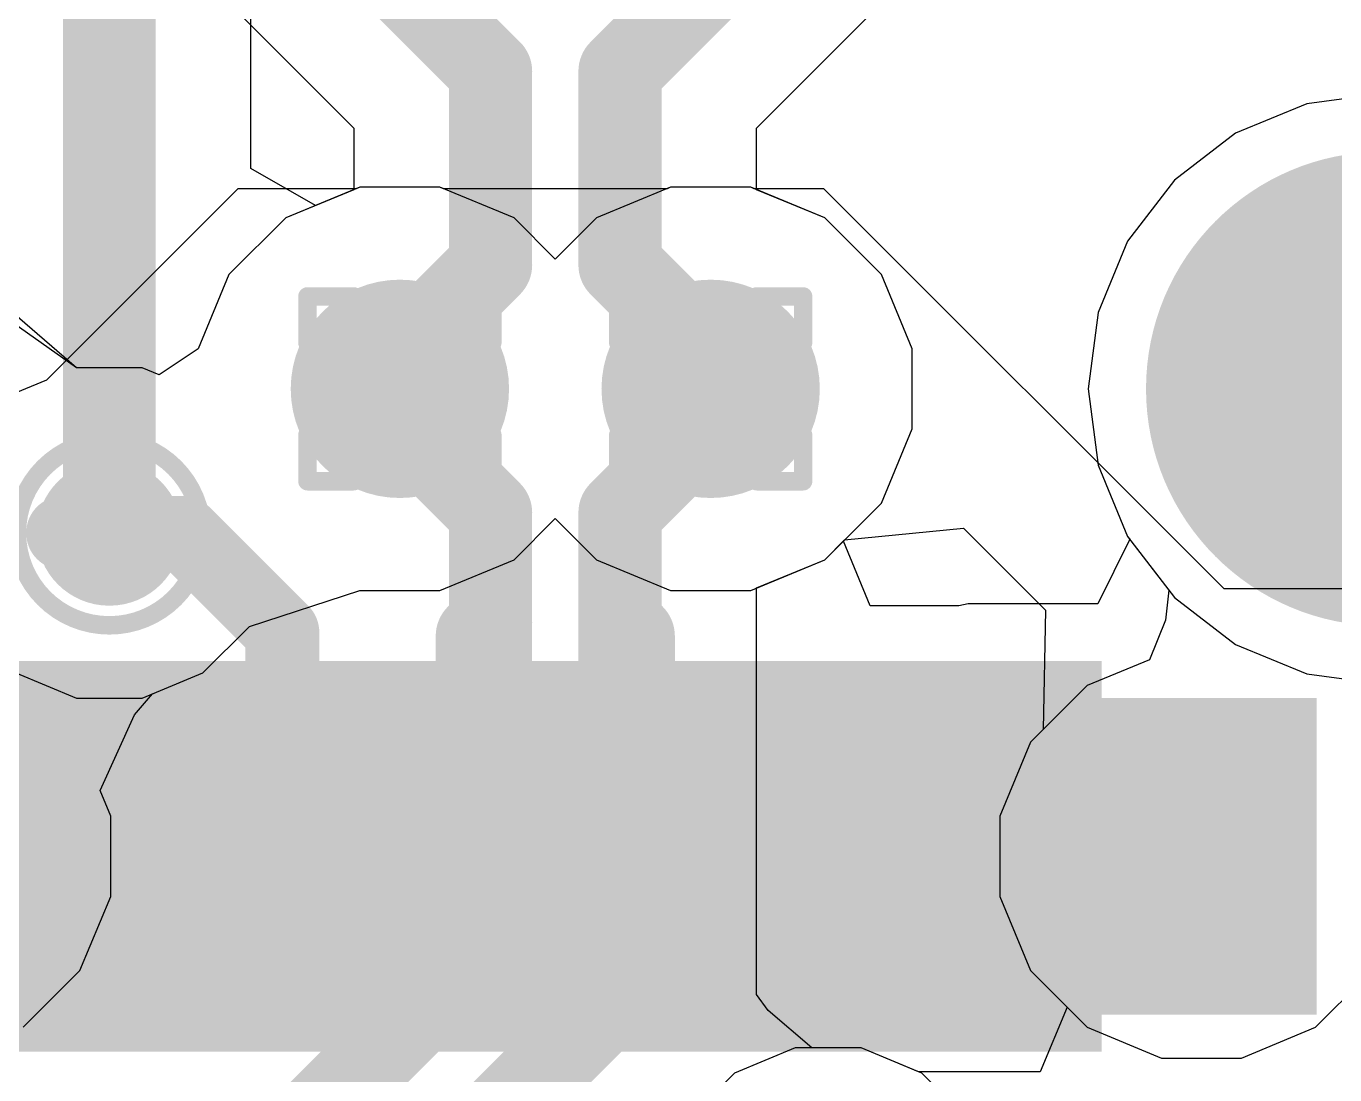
# Model space of a CAD drawing. Header units: inches. Extents: x -11 to 5379, y 0 to 5429.
# Drawn here: x 75.98 to 79.576, y 46.012 to 48.894 of the extents above; entities that cross this region are included whole.
import ezdxf

# ---------------------------------------------------------------- set-up
doc = ezdxf.new("R2010")
doc.units = ezdxf.units.IN
for name, color, linetype in [('Bottom Layer', 5, 'Continuous'), ('Bottom Solder', 6, 'Continuous'), ('Drill Drawing', 1, 'Continuous'), ('GND', 16, 'Continuous'), ('Multi-Layer', 9, 'Continuous'), ('Pad Holes', 156, 'Continuous'), ('PWR', 76, 'Continuous'), ('Top Layer', 1, 'Continuous'), ('Top Paste', 8, 'Continuous'), ('Top Solder', 216, 'Continuous'), ('Via Holes', 16, 'Continuous')]:
    doc.layers.add(name, color=color, linetype=linetype)

# ---------------------------------------------------------------- blocks, each defined once
blk = doc.blocks.new('U263_163N_4BQC65_517')
at = {"layer": 'Bottom Layer'}
h = blk.add_hatch(color=5, dxfattribs=at)
edge = h.paths.add_edge_path()
edge.add_arc((2.275, 2.15), 0.55, 90, 270)
edge.add_line((2.275, 1.6), (2.525, 1.6))
edge.add_arc((2.525, 2.15), 0.55, 270, 450)
edge.add_line((2.525, 2.7), (2.275, 2.7))
at = {"layer": 'Bottom Solder'}
h = blk.add_hatch(color=6, dxfattribs=at)
edge = h.paths.add_edge_path()
edge.add_arc((2.275, 2.15), 0.6516, 90, 270)
edge.add_line((2.275, 1.4984), (2.525, 1.4984))
edge.add_arc((2.525, 2.15), 0.6516, 270, 450)
edge.add_line((2.525, 2.8016), (2.275, 2.8016))
at = {"layer": 'GND'}
h = blk.add_hatch(color=16, dxfattribs=at)
edge = h.paths.add_edge_path()
edge.add_arc((2.275, 2.15), 0.55, 90, 270)
edge.add_line((2.275, 1.6), (2.525, 1.6))
edge.add_arc((2.525, 2.15), 0.55, 270, 450)
edge.add_line((2.525, 2.7), (2.275, 2.7))
at = {"layer": 'Multi-Layer'}
h = blk.add_hatch(color=9, dxfattribs=at)
edge = h.paths.add_edge_path()
edge.add_arc((2.275, 2.15), 0.55, 90, 270)
edge.add_line((2.275, 1.6), (2.525, 1.6))
edge.add_arc((2.525, 2.15), 0.55, 270, 450)
edge.add_line((2.525, 2.7), (2.275, 2.7))
at = {"layer": 'Pad Holes'}
h = blk.add_hatch(color=7, dxfattribs=at)
edge = h.paths.add_edge_path()
edge.add_arc((2.275, 2.15), 0.3, 90, 270)
edge.add_line((2.275, 1.85), (2.525, 1.85))
edge.add_arc((2.525, 2.15), 0.3, 270, 450)
edge.add_line((2.525, 2.45), (2.275, 2.45))
at = {"layer": 'PWR'}
h = blk.add_hatch(color=76, dxfattribs=at)
edge = h.paths.add_edge_path()
edge.add_arc((2.275, 2.15), 0.55, 90, 270)
edge.add_line((2.275, 1.6), (2.525, 1.6))
edge.add_arc((2.525, 2.15), 0.55, 270, 450)
edge.add_line((2.525, 2.7), (2.275, 2.7))
at = {"layer": 'Top Layer'}
h = blk.add_hatch(color=1, dxfattribs=at)
edge = h.paths.add_edge_path()
edge.add_arc((2.275, 2.15), 0.55, 90, 270)
edge.add_line((2.275, 1.6), (2.525, 1.6))
edge.add_arc((2.525, 2.15), 0.55, 270, 450)
edge.add_line((2.525, 2.7), (2.275, 2.7))
for points in [[(-1.4, 0.43), (-1.4, 1.3), (-1.1, 1.3), (-1.1, 0.43)], [(-0.9, 0.43), (-0.9, 1.3), (-0.6, 1.3), (-0.6, 0.43)], [(-0.4, 0.43), (-0.4, 1.3), (-0.1, 1.3), (-0.1, 0.43)], [(0.1, 0.43), (0.1, 1.3), (0.4, 1.3), (0.4, 0.43)], [(0.6, 0.43), (0.6, 1.3), (0.9, 1.3), (0.9, 0.43)], [(1.1, 0.43), (1.1, 1.3), (1.4, 1.3), (1.4, 0.43)]]:
    blk.add_hatch(color=1, dxfattribs=at).paths.add_polyline_path(points)
at = {"layer": 'Top Paste'}
for points in [[(-1.4, 0.43), (-1.4, 1.3), (-1.1, 1.3), (-1.1, 0.43)], [(-0.9, 0.43), (-0.9, 1.3), (-0.6, 1.3), (-0.6, 0.43)], [(-0.4, 0.43), (-0.4, 1.3), (-0.1, 1.3), (-0.1, 0.43)], [(0.1, 0.43), (0.1, 1.3), (0.4, 1.3), (0.4, 0.43)], [(0.6, 0.43), (0.6, 1.3), (0.9, 1.3), (0.9, 0.43)], [(1.1, 0.43), (1.1, 1.3), (1.4, 1.3), (1.4, 0.43)]]:
    blk.add_hatch(color=8, dxfattribs=at).paths.add_polyline_path(points)
at = {"layer": 'Top Solder'}
h = blk.add_hatch(color=216, dxfattribs=at)
edge = h.paths.add_edge_path()
edge.add_arc((2.275, 2.15), 0.6516, 90, 270)
edge.add_line((2.275, 1.4984), (2.525, 1.4984))
edge.add_arc((2.525, 2.15), 0.6516, 270, 450)
edge.add_line((2.525, 2.8016), (2.275, 2.8016))
for points in [[(-1.5016, 0.3284), (-1.5016, 1.4016), (-0.9984, 1.4016), (-0.9984, 0.3284)], [(-1.0016, 0.3284), (-1.0016, 1.4016), (-0.4984, 1.4016), (-0.4984, 0.3284)], [(-0.5016, 0.3284), (-0.5016, 1.4016), (0.0016, 1.4016), (0.0016, 0.3284)], [(-0.0016, 0.3284), (-0.0016, 1.4016), (0.5016, 1.4016), (0.5016, 0.3284)], [(0.4984, 0.3284), (0.4984, 1.4016), (1.0016, 1.4016), (1.0016, 0.3284)], [(0.9984, 0.3284), (0.9984, 1.4016), (1.5016, 1.4016), (1.5016, 0.3284)]]:
    blk.add_hatch(color=216, dxfattribs=at).paths.add_polyline_path(points)

msp = doc.modelspace()

# ---------------------------------------------------------------- hatches: boundary and pattern name
at = {"layer": 'Bottom Layer'}
h = msp.add_hatch(color=5, dxfattribs=at)
edge = h.paths.add_edge_path()
edge.add_arc((77.0066, 47.8972), 0.3, 0, 360)
h = msp.add_hatch(color=5, dxfattribs=at)
edge = h.paths.add_edge_path()
edge.add_arc((77.8606, 47.8972), 0.3, 0, 360)
h = msp.add_hatch(color=5, dxfattribs=at)
edge = h.paths.add_edge_path()
edge.add_arc((76.2082, 47.5012), 0.2, 0, 360)
h = msp.add_hatch(color=5, dxfattribs=at)
edge = h.paths.add_edge_path()
edge.add_arc((79.2094, 46.6122), 0.3, 0, 360)
at = {"layer": 'GND'}
h = msp.add_hatch(color=16, dxfattribs=at)
edge = h.paths.add_edge_path()
edge.add_arc((77.0066, 47.8972), 0.3, 0, 360)
h = msp.add_hatch(color=16, dxfattribs=at)
edge = h.paths.add_edge_path()
edge.add_arc((77.8606, 47.8972), 0.3, 0, 360)
h = msp.add_hatch(color=16, dxfattribs=at)
edge = h.paths.add_edge_path()
edge.add_arc((76.2082, 47.5012), 0.2, 0, 360)
h = msp.add_hatch(color=16, dxfattribs=at)
edge = h.paths.add_edge_path()
edge.add_arc((79.2094, 46.6122), 0.3, 0, 360)
at = {"layer": 'PWR'}
h = msp.add_hatch(color=76, dxfattribs=at)
edge = h.paths.add_edge_path()
edge.add_arc((77.0066, 47.8972), 0.3, 0, 360)
h = msp.add_hatch(color=76, dxfattribs=at)
edge = h.paths.add_edge_path()
edge.add_arc((77.8606, 47.8972), 0.3, 0, 360)
h = msp.add_hatch(color=76, dxfattribs=at)
edge = h.paths.add_edge_path()
edge.add_arc((76.2082, 47.5012), 0.2, 0, 360)
h = msp.add_hatch(color=76, dxfattribs=at)
edge = h.paths.add_edge_path()
edge.add_arc((79.2094, 46.6122), 0.3, 0, 360)
at = {"layer": 'Top Layer'}
h = msp.add_hatch(color=1, dxfattribs=at)
edge = h.paths.add_edge_path()
edge.add_arc((77.0066, 47.8972), 0.3, 0, 360)
h = msp.add_hatch(color=1, dxfattribs=at)
edge = h.paths.add_edge_path()
edge.add_arc((77.8606, 47.8972), 0.3, 0, 360)
h = msp.add_hatch(color=1, dxfattribs=at)
edge = h.paths.add_edge_path()
edge.add_arc((76.2082, 47.5012), 0.2, 0, 360)
for points in [[(75.3409, 46.1772), (76.2993, 46.1772), (76.2993, 47.0472), (75.3409, 47.0472)], [(79.5263, 47.0472), (78.5679, 47.0472), (78.5679, 46.1772), (79.5263, 46.1772)]]:
    msp.add_hatch(color=1, dxfattribs=at).paths.add_polyline_path(points)
h = msp.add_hatch(color=1, dxfattribs=at)
edge = h.paths.add_edge_path()
edge.add_arc((79.2094, 46.6122), 0.3, 0, 360)
at = {"layer": 'Via Holes'}
h = msp.add_hatch(color=7, dxfattribs=at)
edge = h.paths.add_edge_path()
edge.add_arc((77.0066, 47.8972), 0.15, 0, 360)
h = msp.add_hatch(color=7, dxfattribs=at)
edge = h.paths.add_edge_path()
edge.add_arc((77.8606, 47.8972), 0.15, 0, 360)
h = msp.add_hatch(color=7, dxfattribs=at)
edge = h.paths.add_edge_path()
edge.add_arc((76.2082, 47.5012), 0.1, 0, 360)
h = msp.add_hatch(color=7, dxfattribs=at)
edge = h.paths.add_edge_path()
edge.add_arc((79.2094, 46.6122), 0.15, 0, 360)

# ---------------------------------------------------------------- linework, layer by layer
at = {"layer": 'Bottom Layer'}
for p, q in [((76.5967, 48.5031), (76.5967, 49.0651)), ((79.7086, 48.7081), (79.4987, 48.6805)), ((79.4987, 48.6805), (79.3031, 48.5995)), ((79.3031, 48.5995), (79.1352, 48.4706)), ((76.7745, 48.4007), (76.5967, 48.5031)), ((76.8964, 48.4512), (76.7745, 48.4007)), ((77.1168, 48.4512), (76.8964, 48.4512)), ((77.3204, 48.3669), (77.1168, 48.4512)), ((77.7504, 48.4512), (77.5468, 48.3669)), ((77.9708, 48.4512), (77.7504, 48.4512)), ((78.1744, 48.3669), (77.9708, 48.4512)), ((79.1352, 48.4706), (79.0063, 48.3027)), ((77.4336, 48.2537), (77.3204, 48.3669)), ((77.5468, 48.3669), (77.4336, 48.2537)), ((78.3303, 48.211), (78.1744, 48.3669)), ((79.0063, 48.3027), (78.9253, 48.1071)), ((78.4146, 48.0074), (78.3303, 48.211)), ((78.9253, 48.1071), (78.8977, 47.8972)), ((78.4146, 47.787), (78.4146, 48.0074)), ((78.8977, 47.8972), (78.9253, 47.6873)), ((78.3303, 47.5834), (78.4146, 47.787)), ((78.9253, 47.6873), (79.0063, 47.4917)), ((78.1744, 47.4275), (78.3303, 47.5834)), ((79.0063, 47.4917), (79.1197, 47.344)), ((77.9869, 47.3499), (78.1744, 47.4275)), ((77.9869, 46.2327), (77.9869, 47.3499)), ((79.1197, 47.344), (79.1102, 47.2617)), ((79.1102, 47.2617), (79.0663, 47.1526)), ((79.0663, 47.1526), (78.8956, 47.0819)), ((78.8956, 47.0819), (78.7397, 46.926)), ((78.7397, 46.926), (78.6554, 46.7224)), ((78.6554, 46.7224), (78.6554, 46.502)), ((78.6554, 46.502), (78.7397, 46.2984)), ((78.7397, 46.2984), (78.8401, 46.198)), ((78.0189, 46.1885), (77.9869, 46.2327)), ((78.139, 46.0858), (78.0189, 46.1885)), ((78.8401, 46.198), (78.7664, 46.0202)), ((78.2739, 46.0858), (78.139, 46.0858)), ((78.4321, 46.0202), (78.2739, 46.0858)), ((78.7664, 46.0202), (78.4321, 46.0202))]:
    msp.add_line(p, q, dxfattribs=at)
for points in [[(76.2082, 47.5012, 0.254, 0.254, 0), (76.2082, 49.0651, 0.254, 0.254, 0)], [(77.0066, 47.8061, 0.2286, 0.2286, 0), (77.0066, 47.8972, 0.2286, 0.2286, 0)], [(77.8606, 47.8061, 0.2286, 0.2286, 0), (77.8606, 47.8972, 0.2286, 0.2286, 0)], [(77.0066, 47.8061, 0.2286, 0.2286, 0), (77.2558, 47.5569, 0.2286, 0.2286, 0)], [(77.6114, 47.5569, 0.2286, 0.2286, 0), (77.8606, 47.8061, 0.2286, 0.2286, 0)], [(77.2558, 46.38, 0.2286, 0.2286, 0), (77.2558, 47.5569, 0.2286, 0.2286, 0)], [(77.6114, 46.2327, 0.2286, 0.2286, 0), (77.6114, 47.5569, 0.2286, 0.2286, 0)], [(76.7518, 45.876, 0.2286, 0.2286, 0), (77.2558, 46.38, 0.2286, 0.2286, 0)], [(76.8991, 45.5204, 0.2286, 0.2286, 0), (77.6114, 46.2327, 0.2286, 0.2286, 0)]]:
    msp.add_lwpolyline(points, format="xyseb", dxfattribs=at)
for points in [[(76.9495, 47.8972, 0.1143, 0.1143, 1), (77.0638, 47.8972, 0.1143, 0.1143, 1)], [(77.8035, 47.8972, 0.1143, 0.1143, 1), (77.9178, 47.8972, 0.1143, 0.1143, 1)], [(76.9495, 47.8061, 0.1143, 0.1143, 1), (77.0638, 47.8061, 0.1143, 0.1143, 1)], [(76.9495, 47.8061, 0.1143, 0.1143, 1), (77.0638, 47.8061, 0.1143, 0.1143, 1)], [(77.8035, 47.8061, 0.1143, 0.1143, 1), (77.9178, 47.8061, 0.1143, 0.1143, 1)], [(77.8035, 47.8061, 0.1143, 0.1143, 1), (77.9178, 47.8061, 0.1143, 0.1143, 1)], [(77.1987, 47.5569, 0.1143, 0.1143, 1), (77.313, 47.5569, 0.1143, 0.1143, 1)], [(77.1987, 47.5569, 0.1143, 0.1143, 1), (77.313, 47.5569, 0.1143, 0.1143, 1)], [(77.5543, 47.5569, 0.1143, 0.1143, 1), (77.6686, 47.5569, 0.1143, 0.1143, 1)], [(77.5543, 47.5569, 0.1143, 0.1143, 1), (77.6686, 47.5569, 0.1143, 0.1143, 1)], [(76.1447, 47.5012, 0.127, 0.127, 1), (76.2717, 47.5012, 0.127, 0.127, 1)], [(77.1987, 46.38, 0.1143, 0.1143, 1), (77.313, 46.38, 0.1143, 0.1143, 1)], [(77.1987, 46.38, 0.1143, 0.1143, 1), (77.313, 46.38, 0.1143, 0.1143, 1)], [(77.5543, 46.2327, 0.1143, 0.1143, 1), (77.6686, 46.2327, 0.1143, 0.1143, 1)], [(77.5543, 46.2327, 0.1143, 0.1143, 1), (77.6686, 46.2327, 0.1143, 0.1143, 1)]]:
    msp.add_lwpolyline(points, format="xyseb", close=True, dxfattribs=at)
at = {"layer": 'Drill Drawing'}
for points in [[(76.7526, 48.0242, 0.0508, 0.0508, 0), (76.7526, 48.1512, 0.0508, 0.0508, 0)], [(76.7526, 48.1512, 0.0508, 0.0508, 0), (76.8796, 48.1512, 0.0508, 0.0508, 0)], [(76.8796, 48.1512, 0.0508, 0.0508, 0), (77.0066, 48.0242, 0.0508, 0.0508, 0)], [(77.0066, 48.0242, 0.0508, 0.0508, 0), (77.1336, 48.1512, 0.0508, 0.0508, 0)], [(77.1336, 48.1512, 0.0508, 0.0508, 0), (77.2606, 48.1512, 0.0508, 0.0508, 0)], [(77.2606, 48.0242, 0.0508, 0.0508, 0), (77.2606, 48.1512, 0.0508, 0.0508, 0)], [(77.6066, 48.0242, 0.0508, 0.0508, 0), (77.6066, 48.1512, 0.0508, 0.0508, 0)], [(77.6066, 48.1512, 0.0508, 0.0508, 0), (77.7336, 48.1512, 0.0508, 0.0508, 0)], [(77.7336, 48.1512, 0.0508, 0.0508, 0), (77.8606, 48.0242, 0.0508, 0.0508, 0)], [(77.8606, 48.0242, 0.0508, 0.0508, 0), (77.9876, 48.1512, 0.0508, 0.0508, 0)], [(77.9876, 48.1512, 0.0508, 0.0508, 0), (78.1146, 48.1512, 0.0508, 0.0508, 0)], [(78.1146, 48.0242, 0.0508, 0.0508, 0), (78.1146, 48.1512, 0.0508, 0.0508, 0)], [(76.7526, 48.0242, 0.0508, 0.0508, 0), (76.8796, 47.8972, 0.0508, 0.0508, 0)], [(77.1336, 47.8972, 0.0508, 0.0508, 0), (77.2606, 48.0242, 0.0508, 0.0508, 0)], [(77.6066, 48.0242, 0.0508, 0.0508, 0), (77.7336, 47.8972, 0.0508, 0.0508, 0)], [(77.9876, 47.8972, 0.0508, 0.0508, 0), (78.1146, 48.0242, 0.0508, 0.0508, 0)], [(76.7526, 47.7702, 0.0508, 0.0508, 0), (76.8796, 47.8972, 0.0508, 0.0508, 0)], [(77.1336, 47.8972, 0.0508, 0.0508, 0), (77.2606, 47.7702, 0.0508, 0.0508, 0)], [(77.6066, 47.7702, 0.0508, 0.0508, 0), (77.7336, 47.8972, 0.0508, 0.0508, 0)], [(77.9876, 47.8972, 0.0508, 0.0508, 0), (78.1146, 47.7702, 0.0508, 0.0508, 0)], [(76.7526, 47.6432, 0.0508, 0.0508, 0), (76.7526, 47.7702, 0.0508, 0.0508, 0)], [(76.8796, 47.6432, 0.0508, 0.0508, 0), (77.0066, 47.7702, 0.0508, 0.0508, 0)], [(77.0066, 47.7702, 0.0508, 0.0508, 0), (77.1336, 47.6432, 0.0508, 0.0508, 0)], [(77.2606, 47.6432, 0.0508, 0.0508, 0), (77.2606, 47.7702, 0.0508, 0.0508, 0)], [(77.6066, 47.6432, 0.0508, 0.0508, 0), (77.6066, 47.7702, 0.0508, 0.0508, 0)], [(77.7336, 47.6432, 0.0508, 0.0508, 0), (77.8606, 47.7702, 0.0508, 0.0508, 0)], [(77.8606, 47.7702, 0.0508, 0.0508, 0), (77.9876, 47.6432, 0.0508, 0.0508, 0)], [(78.1146, 47.6432, 0.0508, 0.0508, 0), (78.1146, 47.7702, 0.0508, 0.0508, 0)], [(76.7526, 47.6432, 0.0508, 0.0508, 0), (76.8796, 47.6432, 0.0508, 0.0508, 0)], [(77.1336, 47.6432, 0.0508, 0.0508, 0), (77.2606, 47.6432, 0.0508, 0.0508, 0)], [(77.6066, 47.6432, 0.0508, 0.0508, 0), (77.7336, 47.6432, 0.0508, 0.0508, 0)], [(77.9876, 47.6432, 0.0508, 0.0508, 0), (78.1146, 47.6432, 0.0508, 0.0508, 0)], [(78.9554, 46.7392, 0.0508, 0.0508, 0), (78.9554, 46.8662, 0.0508, 0.0508, 0)], [(78.9554, 46.8662, 0.0508, 0.0508, 0), (79.0824, 46.8662, 0.0508, 0.0508, 0)], [(79.0824, 46.8662, 0.0508, 0.0508, 0), (79.2094, 46.7392, 0.0508, 0.0508, 0)], [(79.2094, 46.7392, 0.0508, 0.0508, 0), (79.3364, 46.8662, 0.0508, 0.0508, 0)], [(79.3364, 46.8662, 0.0508, 0.0508, 0), (79.4634, 46.8662, 0.0508, 0.0508, 0)], [(79.4634, 46.7392, 0.0508, 0.0508, 0), (79.4634, 46.8662, 0.0508, 0.0508, 0)], [(78.9554, 46.7392, 0.0508, 0.0508, 0), (79.0824, 46.6122, 0.0508, 0.0508, 0)], [(79.3364, 46.6122, 0.0508, 0.0508, 0), (79.4634, 46.7392, 0.0508, 0.0508, 0)], [(78.9554, 46.4852, 0.0508, 0.0508, 0), (79.0824, 46.6122, 0.0508, 0.0508, 0)], [(79.3364, 46.6122, 0.0508, 0.0508, 0), (79.4634, 46.4852, 0.0508, 0.0508, 0)], [(78.9554, 46.3582, 0.0508, 0.0508, 0), (78.9554, 46.4852, 0.0508, 0.0508, 0)], [(79.0824, 46.3582, 0.0508, 0.0508, 0), (79.2094, 46.4852, 0.0508, 0.0508, 0)], [(79.2094, 46.4852, 0.0508, 0.0508, 0), (79.3364, 46.3582, 0.0508, 0.0508, 0)], [(79.4634, 46.3582, 0.0508, 0.0508, 0), (79.4634, 46.4852, 0.0508, 0.0508, 0)], [(78.9554, 46.3582, 0.0508, 0.0508, 0), (79.0824, 46.3582, 0.0508, 0.0508, 0)], [(79.3364, 46.3582, 0.0508, 0.0508, 0), (79.4634, 46.3582, 0.0508, 0.0508, 0)]]:
    msp.add_lwpolyline(points, format="xyseb", dxfattribs=at)
for points in [[(76.7399, 48.1512, 0.0254, 0.0254, 1), (76.7653, 48.1512, 0.0254, 0.0254, 1)], [(76.7399, 48.1512, 0.0254, 0.0254, 1), (76.7653, 48.1512, 0.0254, 0.0254, 1)], [(76.8669, 48.1512, 0.0254, 0.0254, 1), (76.8923, 48.1512, 0.0254, 0.0254, 1)], [(76.8669, 48.1512, 0.0254, 0.0254, 1), (76.8923, 48.1512, 0.0254, 0.0254, 1)], [(77.1209, 48.1512, 0.0254, 0.0254, 1), (77.1463, 48.1512, 0.0254, 0.0254, 1)], [(77.1209, 48.1512, 0.0254, 0.0254, 1), (77.1463, 48.1512, 0.0254, 0.0254, 1)], [(77.2479, 48.1512, 0.0254, 0.0254, 1), (77.2733, 48.1512, 0.0254, 0.0254, 1)], [(77.2479, 48.1512, 0.0254, 0.0254, 1), (77.2733, 48.1512, 0.0254, 0.0254, 1)], [(77.5939, 48.1512, 0.0254, 0.0254, 1), (77.6193, 48.1512, 0.0254, 0.0254, 1)], [(77.5939, 48.1512, 0.0254, 0.0254, 1), (77.6193, 48.1512, 0.0254, 0.0254, 1)], [(77.7209, 48.1512, 0.0254, 0.0254, 1), (77.7463, 48.1512, 0.0254, 0.0254, 1)], [(77.7209, 48.1512, 0.0254, 0.0254, 1), (77.7463, 48.1512, 0.0254, 0.0254, 1)], [(77.9749, 48.1512, 0.0254, 0.0254, 1), (78.0003, 48.1512, 0.0254, 0.0254, 1)], [(77.9749, 48.1512, 0.0254, 0.0254, 1), (78.0003, 48.1512, 0.0254, 0.0254, 1)], [(78.1019, 48.1512, 0.0254, 0.0254, 1), (78.1273, 48.1512, 0.0254, 0.0254, 1)], [(78.1019, 48.1512, 0.0254, 0.0254, 1), (78.1273, 48.1512, 0.0254, 0.0254, 1)], [(76.7399, 48.0242, 0.0254, 0.0254, 1), (76.7653, 48.0242, 0.0254, 0.0254, 1)], [(76.7399, 48.0242, 0.0254, 0.0254, 1), (76.7653, 48.0242, 0.0254, 0.0254, 1)], [(76.9939, 48.0242, 0.0254, 0.0254, 1), (77.0193, 48.0242, 0.0254, 0.0254, 1)], [(76.9939, 48.0242, 0.0254, 0.0254, 1), (77.0193, 48.0242, 0.0254, 0.0254, 1)], [(77.2479, 48.0242, 0.0254, 0.0254, 1), (77.2733, 48.0242, 0.0254, 0.0254, 1)], [(77.2479, 48.0242, 0.0254, 0.0254, 1), (77.2733, 48.0242, 0.0254, 0.0254, 1)], [(77.5939, 48.0242, 0.0254, 0.0254, 1), (77.6193, 48.0242, 0.0254, 0.0254, 1)], [(77.5939, 48.0242, 0.0254, 0.0254, 1), (77.6193, 48.0242, 0.0254, 0.0254, 1)], [(77.8479, 48.0242, 0.0254, 0.0254, 1), (77.8733, 48.0242, 0.0254, 0.0254, 1)], [(77.8479, 48.0242, 0.0254, 0.0254, 1), (77.8733, 48.0242, 0.0254, 0.0254, 1)], [(78.1019, 48.0242, 0.0254, 0.0254, 1), (78.1273, 48.0242, 0.0254, 0.0254, 1)], [(78.1019, 48.0242, 0.0254, 0.0254, 1), (78.1273, 48.0242, 0.0254, 0.0254, 1)], [(76.8669, 47.8972, 0.0254, 0.0254, 1), (76.8923, 47.8972, 0.0254, 0.0254, 1)], [(76.8669, 47.8972, 0.0254, 0.0254, 1), (76.8923, 47.8972, 0.0254, 0.0254, 1)], [(77.1209, 47.8972, 0.0254, 0.0254, 1), (77.1463, 47.8972, 0.0254, 0.0254, 1)], [(77.1209, 47.8972, 0.0254, 0.0254, 1), (77.1463, 47.8972, 0.0254, 0.0254, 1)], [(77.7209, 47.8972, 0.0254, 0.0254, 1), (77.7463, 47.8972, 0.0254, 0.0254, 1)], [(77.7209, 47.8972, 0.0254, 0.0254, 1), (77.7463, 47.8972, 0.0254, 0.0254, 1)], [(77.9749, 47.8972, 0.0254, 0.0254, 1), (78.0003, 47.8972, 0.0254, 0.0254, 1)], [(77.9749, 47.8972, 0.0254, 0.0254, 1), (78.0003, 47.8972, 0.0254, 0.0254, 1)], [(76.7399, 47.7702, 0.0254, 0.0254, 1), (76.7653, 47.7702, 0.0254, 0.0254, 1)], [(76.7399, 47.7702, 0.0254, 0.0254, 1), (76.7653, 47.7702, 0.0254, 0.0254, 1)], [(76.9939, 47.7702, 0.0254, 0.0254, 1), (77.0193, 47.7702, 0.0254, 0.0254, 1)], [(76.9939, 47.7702, 0.0254, 0.0254, 1), (77.0193, 47.7702, 0.0254, 0.0254, 1)], [(77.2479, 47.7702, 0.0254, 0.0254, 1), (77.2733, 47.7702, 0.0254, 0.0254, 1)], [(77.2479, 47.7702, 0.0254, 0.0254, 1), (77.2733, 47.7702, 0.0254, 0.0254, 1)], [(77.5939, 47.7702, 0.0254, 0.0254, 1), (77.6193, 47.7702, 0.0254, 0.0254, 1)], [(77.5939, 47.7702, 0.0254, 0.0254, 1), (77.6193, 47.7702, 0.0254, 0.0254, 1)], [(77.8479, 47.7702, 0.0254, 0.0254, 1), (77.8733, 47.7702, 0.0254, 0.0254, 1)], [(77.8479, 47.7702, 0.0254, 0.0254, 1), (77.8733, 47.7702, 0.0254, 0.0254, 1)], [(78.1019, 47.7702, 0.0254, 0.0254, 1), (78.1273, 47.7702, 0.0254, 0.0254, 1)], [(78.1019, 47.7702, 0.0254, 0.0254, 1), (78.1273, 47.7702, 0.0254, 0.0254, 1)], [(76.4622, 47.5012, 0.0508, 0.0508, 1), (75.9542, 47.5012, 0.0508, 0.0508, 1)], [(76.7399, 47.6432, 0.0254, 0.0254, 1), (76.7653, 47.6432, 0.0254, 0.0254, 1)], [(76.7399, 47.6432, 0.0254, 0.0254, 1), (76.7653, 47.6432, 0.0254, 0.0254, 1)], [(76.8669, 47.6432, 0.0254, 0.0254, 1), (76.8923, 47.6432, 0.0254, 0.0254, 1)], [(76.8669, 47.6432, 0.0254, 0.0254, 1), (76.8923, 47.6432, 0.0254, 0.0254, 1)], [(77.1209, 47.6432, 0.0254, 0.0254, 1), (77.1463, 47.6432, 0.0254, 0.0254, 1)], [(77.1209, 47.6432, 0.0254, 0.0254, 1), (77.1463, 47.6432, 0.0254, 0.0254, 1)], [(77.2479, 47.6432, 0.0254, 0.0254, 1), (77.2733, 47.6432, 0.0254, 0.0254, 1)], [(77.2479, 47.6432, 0.0254, 0.0254, 1), (77.2733, 47.6432, 0.0254, 0.0254, 1)], [(77.5939, 47.6432, 0.0254, 0.0254, 1), (77.6193, 47.6432, 0.0254, 0.0254, 1)], [(77.5939, 47.6432, 0.0254, 0.0254, 1), (77.6193, 47.6432, 0.0254, 0.0254, 1)], [(77.7209, 47.6432, 0.0254, 0.0254, 1), (77.7463, 47.6432, 0.0254, 0.0254, 1)], [(77.7209, 47.6432, 0.0254, 0.0254, 1), (77.7463, 47.6432, 0.0254, 0.0254, 1)], [(77.9749, 47.6432, 0.0254, 0.0254, 1), (78.0003, 47.6432, 0.0254, 0.0254, 1)], [(77.9749, 47.6432, 0.0254, 0.0254, 1), (78.0003, 47.6432, 0.0254, 0.0254, 1)], [(78.1019, 47.6432, 0.0254, 0.0254, 1), (78.1273, 47.6432, 0.0254, 0.0254, 1)], [(78.1019, 47.6432, 0.0254, 0.0254, 1), (78.1273, 47.6432, 0.0254, 0.0254, 1)], [(76.4495, 47.5012, 0.0254, 0.0254, 1), (76.4749, 47.5012, 0.0254, 0.0254, 1)], [(78.9427, 46.8662, 0.0254, 0.0254, 1), (78.9681, 46.8662, 0.0254, 0.0254, 1)], [(78.9427, 46.8662, 0.0254, 0.0254, 1), (78.9681, 46.8662, 0.0254, 0.0254, 1)], [(79.0697, 46.8662, 0.0254, 0.0254, 1), (79.0951, 46.8662, 0.0254, 0.0254, 1)], [(79.0697, 46.8662, 0.0254, 0.0254, 1), (79.0951, 46.8662, 0.0254, 0.0254, 1)], [(79.3237, 46.8662, 0.0254, 0.0254, 1), (79.3491, 46.8662, 0.0254, 0.0254, 1)], [(79.3237, 46.8662, 0.0254, 0.0254, 1), (79.3491, 46.8662, 0.0254, 0.0254, 1)], [(79.4507, 46.8662, 0.0254, 0.0254, 1), (79.4761, 46.8662, 0.0254, 0.0254, 1)], [(79.4507, 46.8662, 0.0254, 0.0254, 1), (79.4761, 46.8662, 0.0254, 0.0254, 1)], [(78.9427, 46.7392, 0.0254, 0.0254, 1), (78.9681, 46.7392, 0.0254, 0.0254, 1)], [(78.9427, 46.7392, 0.0254, 0.0254, 1), (78.9681, 46.7392, 0.0254, 0.0254, 1)], [(79.1967, 46.7392, 0.0254, 0.0254, 1), (79.2221, 46.7392, 0.0254, 0.0254, 1)], [(79.1967, 46.7392, 0.0254, 0.0254, 1), (79.2221, 46.7392, 0.0254, 0.0254, 1)], [(79.4507, 46.7392, 0.0254, 0.0254, 1), (79.4761, 46.7392, 0.0254, 0.0254, 1)], [(79.4507, 46.7392, 0.0254, 0.0254, 1), (79.4761, 46.7392, 0.0254, 0.0254, 1)], [(79.0697, 46.6122, 0.0254, 0.0254, 1), (79.0951, 46.6122, 0.0254, 0.0254, 1)], [(79.0697, 46.6122, 0.0254, 0.0254, 1), (79.0951, 46.6122, 0.0254, 0.0254, 1)], [(79.3237, 46.6122, 0.0254, 0.0254, 1), (79.3491, 46.6122, 0.0254, 0.0254, 1)], [(79.3237, 46.6122, 0.0254, 0.0254, 1), (79.3491, 46.6122, 0.0254, 0.0254, 1)], [(78.9427, 46.4852, 0.0254, 0.0254, 1), (78.9681, 46.4852, 0.0254, 0.0254, 1)], [(78.9427, 46.4852, 0.0254, 0.0254, 1), (78.9681, 46.4852, 0.0254, 0.0254, 1)], [(79.1967, 46.4852, 0.0254, 0.0254, 1), (79.2221, 46.4852, 0.0254, 0.0254, 1)], [(79.1967, 46.4852, 0.0254, 0.0254, 1), (79.2221, 46.4852, 0.0254, 0.0254, 1)], [(79.4507, 46.4852, 0.0254, 0.0254, 1), (79.4761, 46.4852, 0.0254, 0.0254, 1)], [(79.4507, 46.4852, 0.0254, 0.0254, 1), (79.4761, 46.4852, 0.0254, 0.0254, 1)], [(78.9427, 46.3582, 0.0254, 0.0254, 1), (78.9681, 46.3582, 0.0254, 0.0254, 1)], [(78.9427, 46.3582, 0.0254, 0.0254, 1), (78.9681, 46.3582, 0.0254, 0.0254, 1)], [(79.0697, 46.3582, 0.0254, 0.0254, 1), (79.0951, 46.3582, 0.0254, 0.0254, 1)], [(79.0697, 46.3582, 0.0254, 0.0254, 1), (79.0951, 46.3582, 0.0254, 0.0254, 1)], [(79.3237, 46.3582, 0.0254, 0.0254, 1), (79.3491, 46.3582, 0.0254, 0.0254, 1)], [(79.3237, 46.3582, 0.0254, 0.0254, 1), (79.3491, 46.3582, 0.0254, 0.0254, 1)], [(79.4507, 46.3582, 0.0254, 0.0254, 1), (79.4761, 46.3582, 0.0254, 0.0254, 1)], [(79.4507, 46.3582, 0.0254, 0.0254, 1), (79.4761, 46.3582, 0.0254, 0.0254, 1)]]:
    msp.add_lwpolyline(points, format="xyseb", close=True, dxfattribs=at)
at = {"layer": 'GND'}
for p, q in [((76.5617, 48.4472), (76.0356, 47.9211)), ((76.8867, 48.4472), (76.5617, 48.4472)), ((76.8964, 48.4512), (76.8867, 48.4472)), ((77.1168, 48.4512), (76.8964, 48.4512)), ((77.1265, 48.4472), (77.1168, 48.4512)), ((77.7407, 48.4472), (77.1265, 48.4472)), ((77.7504, 48.4512), (77.7407, 48.4472)), ((77.9708, 48.4512), (77.7504, 48.4512)), ((77.9805, 48.4472), (77.9708, 48.4512)), ((78.1718, 48.4472), (77.9805, 48.4472)), ((79.2718, 47.3472), (78.1718, 48.4472)), ((76.0356, 47.9211), (75.951, 47.8861)), ((77.3204, 47.4275), (77.4336, 47.5407)), ((77.4336, 47.5407), (77.5468, 47.4275)), ((78.2286, 47.4818), (78.5556, 47.5141)), ((78.5556, 47.5141), (78.7812, 47.2885)), ((78.1744, 47.4275), (78.2286, 47.4818)), ((77.1168, 47.3432), (77.3204, 47.4275)), ((77.5468, 47.4275), (77.7504, 47.3432)), ((77.9708, 47.3432), (78.1744, 47.4275)), ((76.5931, 47.244), (76.8964, 47.3432)), ((76.8964, 47.3432), (77.1168, 47.3432)), ((77.7504, 47.3432), (77.9708, 47.3432)), ((84.6582, 47.3472), (79.2718, 47.3472)), ((78.7812, 47.2885), (78.7748, 46.9611)), ((76.4654, 47.1163), (76.5931, 47.244)), ((76.3265, 47.0588), (76.4654, 47.1163)), ((76.2776, 47.0015), (76.3265, 47.0588)), ((76.1825, 46.7932), (76.2776, 47.0015)), ((78.7748, 46.9611), (78.7397, 46.926)), ((78.7397, 46.926), (78.6554, 46.7224)), ((76.2118, 46.7224), (76.1825, 46.7932)), ((76.2118, 46.502), (76.2118, 46.7224)), ((78.6554, 46.7224), (78.6554, 46.502)), ((76.1275, 46.2984), (76.2118, 46.502)), ((78.6554, 46.502), (78.7397, 46.2984)), ((75.9716, 46.1425), (76.1275, 46.2984)), ((78.7397, 46.2984), (78.8956, 46.1425)), ((79.5232, 46.1425), (79.6791, 46.2984)), ((78.8956, 46.1425), (79.0992, 46.0582)), ((79.3196, 46.0582), (79.5232, 46.1425)), ((78.0933, 46.0858), (77.9264, 46.0166)), ((78.2739, 46.0858), (78.0933, 46.0858)), ((78.4408, 46.0166), (78.2739, 46.0858)), ((79.0992, 46.0582), (79.3196, 46.0582)), ((77.9264, 46.0166), (77.7987, 45.8889)), ((78.5685, 45.8889), (78.4408, 46.0166))]:
    msp.add_line(p, q, dxfattribs=at)
at = {"layer": 'PWR'}
for p, q in [((79.7086, 48.7081), (79.4987, 48.6805)), ((79.4987, 48.6805), (79.3031, 48.5995)), ((79.3031, 48.5995), (79.1352, 48.4706)), ((76.8964, 48.4512), (76.6928, 48.3669)), ((77.1168, 48.4512), (76.8964, 48.4512)), ((77.3204, 48.3669), (77.1168, 48.4512)), ((77.7504, 48.4512), (77.5468, 48.3669)), ((77.9708, 48.4512), (77.7504, 48.4512)), ((78.1744, 48.3669), (77.9708, 48.4512)), ((79.1352, 48.4706), (79.0063, 48.3027)), ((76.6928, 48.3669), (76.5369, 48.211)), ((77.4336, 48.2537), (77.3204, 48.3669)), ((77.5468, 48.3669), (77.4336, 48.2537)), ((78.3303, 48.211), (78.1744, 48.3669)), ((79.0063, 48.3027), (78.9253, 48.1071)), ((76.5369, 48.211), (76.4526, 48.0074)), ((78.4146, 48.0074), (78.3303, 48.211)), ((76.1179, 47.9552), (75.9419, 48.1071)), ((78.9253, 48.1071), (78.8977, 47.8972)), ((76.4526, 48.0074), (76.3454, 47.9358)), ((78.4146, 47.787), (78.4146, 48.0074)), ((76.2985, 47.9552), (76.1179, 47.9552)), ((76.3454, 47.9358), (76.2985, 47.9552)), ((78.8977, 47.8972), (78.9253, 47.6873)), ((78.3303, 47.5834), (78.4146, 47.787)), ((78.9253, 47.6873), (79.0063, 47.4917)), ((78.1744, 47.4275), (78.3303, 47.5834)), ((77.3204, 47.4275), (77.4336, 47.5407)), ((77.4336, 47.5407), (77.5468, 47.4275)), ((79.0063, 47.4917), (79.1352, 47.3238)), ((77.1168, 47.3432), (77.3204, 47.4275)), ((77.5468, 47.4275), (77.7504, 47.3432)), ((77.9708, 47.3432), (78.1744, 47.4275)), ((76.5931, 47.244), (76.8964, 47.3432)), ((76.8964, 47.3432), (77.1168, 47.3432)), ((77.7504, 47.3432), (77.9708, 47.3432)), ((79.1352, 47.3238), (79.3031, 47.1949)), ((76.4654, 47.1163), (76.5931, 47.244)), ((79.3031, 47.1949), (79.4987, 47.1139)), ((75.951, 47.1163), (76.1179, 47.0472)), ((76.2985, 47.0472), (76.4654, 47.1163)), ((79.4987, 47.1139), (79.7086, 47.0863)), ((76.1179, 47.0472), (76.2985, 47.0472)), ((78.0933, 46.0858), (77.9264, 46.0166)), ((78.2739, 46.0858), (78.0933, 46.0858)), ((78.4408, 46.0166), (78.2739, 46.0858)), ((77.9264, 46.0166), (77.7987, 45.8889)), ((78.5685, 45.8889), (78.4408, 46.0166))]:
    msp.add_line(p, q, dxfattribs=at)
at = {"layer": 'Top Layer'}
for p, q in [((76.5165, 48.9778), (76.8803, 48.614)), ((77.9869, 48.614), (78.3507, 48.9778)), ((79.7086, 48.7081), (79.4987, 48.6805)), ((79.4987, 48.6805), (79.3031, 48.5995)), ((76.8803, 48.614), (76.8803, 48.4445)), ((77.9869, 48.4445), (77.9869, 48.614)), ((79.3031, 48.5995), (79.1352, 48.4706)), ((76.8803, 48.4445), (76.6928, 48.3669)), ((78.1744, 48.3669), (77.9869, 48.4445)), ((79.1352, 48.4706), (79.0063, 48.3027)), ((76.6928, 48.3669), (76.5369, 48.211)), ((78.3303, 48.211), (78.1744, 48.3669)), ((79.0063, 48.3027), (78.9253, 48.1071)), ((76.5369, 48.211), (76.4526, 48.0074)), ((78.4146, 48.0074), (78.3303, 48.211)), ((78.9253, 48.1071), (78.8977, 47.8972)), ((76.1179, 47.9552), (75.9459, 48.0764)), ((76.4526, 48.0074), (76.3454, 47.9358)), ((78.4146, 47.787), (78.4146, 48.0074)), ((76.2985, 47.9552), (76.1179, 47.9552)), ((76.3454, 47.9358), (76.2985, 47.9552)), ((78.8977, 47.8972), (78.9253, 47.6873)), ((78.3303, 47.5834), (78.4146, 47.787)), ((78.9253, 47.6873), (79.0063, 47.4917)), ((78.2259, 47.479), (78.3303, 47.5834)), ((78.2986, 47.3012), (78.2259, 47.479)), ((79.0123, 47.484), (78.9246, 47.3062)), ((79.0063, 47.4917), (79.0123, 47.484)), ((78.5429, 47.3012), (78.2986, 47.3012)), ((78.5679, 47.3062), (78.5429, 47.3012)), ((78.9246, 47.3062), (78.5679, 47.3062))]:
    msp.add_line(p, q, dxfattribs=at)
for points in [[(76.4836, 49.5418, 0.2286, 0.2286, 0), (77.2558, 48.7696, 0.2286, 0.2286, 0)], [(77.6114, 48.7696, 0.2286, 0.2286, 0), (78.3836, 49.5418, 0.2286, 0.2286, 0)], [(77.2558, 48.2375, 0.2286, 0.2286, 0), (77.2558, 48.7696, 0.2286, 0.2286, 0)], [(77.6114, 48.2375, 0.2286, 0.2286, 0), (77.6114, 48.7696, 0.2286, 0.2286, 0)], [(77.0066, 47.9883, 0.2286, 0.2286, 0), (77.2558, 48.2375, 0.2286, 0.2286, 0)], [(77.6114, 48.2375, 0.2286, 0.2286, 0), (77.8606, 47.9883, 0.2286, 0.2286, 0)], [(77.0066, 47.8972, 0.2286, 0.2286, 0), (77.0066, 47.9883, 0.2286, 0.2286, 0)], [(77.8606, 47.8972, 0.2286, 0.2286, 0), (77.8606, 47.9883, 0.2286, 0.2286, 0)], [(77.0066, 47.8061, 0.2286, 0.2286, 0), (77.0066, 47.8972, 0.2286, 0.2286, 0)], [(77.8606, 47.8061, 0.2286, 0.2286, 0), (77.8606, 47.8972, 0.2286, 0.2286, 0)], [(77.0066, 47.8061, 0.2286, 0.2286, 0), (77.2558, 47.5569, 0.2286, 0.2286, 0)], [(77.6114, 47.5569, 0.2286, 0.2286, 0), (77.8606, 47.8061, 0.2286, 0.2286, 0)], [(77.2558, 47.2543, 0.2286, 0.2286, 0), (77.2558, 47.5569, 0.2286, 0.2286, 0)], [(77.6114, 47.2543, 0.2286, 0.2286, 0), (77.6114, 47.5569, 0.2286, 0.2286, 0)], [(76.0812, 47.5012, 0.2032, 0.2032, 0), (76.2082, 47.5012, 0.2032, 0.2032, 0)], [(76.2082, 47.5012, 0.2032, 0.2032, 0), (76.4107, 47.5012, 0.2032, 0.2032, 0)], [(76.4107, 47.5012, 0.2032, 0.2032, 0), (76.6836, 47.2283, 0.2032, 0.2032, 0)], [(77.2193, 47.2178, 0.2286, 0.2286, 0), (77.2558, 47.2543, 0.2286, 0.2286, 0)], [(77.6114, 47.2543, 0.2286, 0.2286, 0), (77.6479, 47.2178, 0.2286, 0.2286, 0)], [(76.6836, 46.6122, 0.2032, 0.2032, 0), (76.6836, 47.2283, 0.2032, 0.2032, 0)], [(77.2193, 46.6479, 0.2286, 0.2286, 0), (77.2193, 47.2178, 0.2286, 0.2286, 0)], [(77.6479, 46.6479, 0.2286, 0.2286, 0), (77.6479, 47.2178, 0.2286, 0.2286, 0)], [(77.1836, 46.6122, 0.2286, 0.2286, 0), (77.2193, 46.6479, 0.2286, 0.2286, 0)], [(77.6479, 46.6479, 0.2286, 0.2286, 0), (77.6836, 46.6122, 0.2286, 0.2286, 0)]]:
    msp.add_lwpolyline(points, format="xyseb", dxfattribs=at)
for points in [[(77.1987, 48.7696, 0.1143, 0.1143, 1), (77.313, 48.7696, 0.1143, 0.1143, 1)], [(77.1987, 48.7696, 0.1143, 0.1143, 1), (77.313, 48.7696, 0.1143, 0.1143, 1)], [(77.5543, 48.7696, 0.1143, 0.1143, 1), (77.6686, 48.7696, 0.1143, 0.1143, 1)], [(77.5543, 48.7696, 0.1143, 0.1143, 1), (77.6686, 48.7696, 0.1143, 0.1143, 1)], [(77.1987, 48.2375, 0.1143, 0.1143, 1), (77.313, 48.2375, 0.1143, 0.1143, 1)], [(77.1987, 48.2375, 0.1143, 0.1143, 1), (77.313, 48.2375, 0.1143, 0.1143, 1)], [(77.5543, 48.2375, 0.1143, 0.1143, 1), (77.6686, 48.2375, 0.1143, 0.1143, 1)], [(77.5543, 48.2375, 0.1143, 0.1143, 1), (77.6686, 48.2375, 0.1143, 0.1143, 1)], [(76.9495, 47.9883, 0.1143, 0.1143, 1), (77.0638, 47.9883, 0.1143, 0.1143, 1)], [(76.9495, 47.9883, 0.1143, 0.1143, 1), (77.0638, 47.9883, 0.1143, 0.1143, 1)], [(77.8035, 47.9883, 0.1143, 0.1143, 1), (77.9178, 47.9883, 0.1143, 0.1143, 1)], [(77.8035, 47.9883, 0.1143, 0.1143, 1), (77.9178, 47.9883, 0.1143, 0.1143, 1)], [(76.9495, 47.8972, 0.1143, 0.1143, 1), (77.0638, 47.8972, 0.1143, 0.1143, 1)], [(76.9495, 47.8972, 0.1143, 0.1143, 1), (77.0638, 47.8972, 0.1143, 0.1143, 1)], [(77.8035, 47.8972, 0.1143, 0.1143, 1), (77.9178, 47.8972, 0.1143, 0.1143, 1)], [(77.8035, 47.8972, 0.1143, 0.1143, 1), (77.9178, 47.8972, 0.1143, 0.1143, 1)], [(76.9495, 47.8061, 0.1143, 0.1143, 1), (77.0638, 47.8061, 0.1143, 0.1143, 1)], [(76.9495, 47.8061, 0.1143, 0.1143, 1), (77.0638, 47.8061, 0.1143, 0.1143, 1)], [(77.8035, 47.8061, 0.1143, 0.1143, 1), (77.9178, 47.8061, 0.1143, 0.1143, 1)], [(77.8035, 47.8061, 0.1143, 0.1143, 1), (77.9178, 47.8061, 0.1143, 0.1143, 1)], [(77.1987, 47.5569, 0.1143, 0.1143, 1), (77.313, 47.5569, 0.1143, 0.1143, 1)], [(77.1987, 47.5569, 0.1143, 0.1143, 1), (77.313, 47.5569, 0.1143, 0.1143, 1)], [(77.5543, 47.5569, 0.1143, 0.1143, 1), (77.6686, 47.5569, 0.1143, 0.1143, 1)], [(77.5543, 47.5569, 0.1143, 0.1143, 1), (77.6686, 47.5569, 0.1143, 0.1143, 1)], [(76.0304, 47.5012, 0.1016, 0.1016, 1), (76.132, 47.5012, 0.1016, 0.1016, 1)], [(76.1574, 47.5012, 0.1016, 0.1016, 1), (76.259, 47.5012, 0.1016, 0.1016, 1)], [(76.1574, 47.5012, 0.1016, 0.1016, 1), (76.259, 47.5012, 0.1016, 0.1016, 1)], [(76.3599, 47.5012, 0.1016, 0.1016, 1), (76.4615, 47.5012, 0.1016, 0.1016, 1)], [(76.3599, 47.5012, 0.1016, 0.1016, 1), (76.4615, 47.5012, 0.1016, 0.1016, 1)], [(77.1987, 47.2543, 0.1143, 0.1143, 1), (77.313, 47.2543, 0.1143, 0.1143, 1)], [(77.1987, 47.2543, 0.1143, 0.1143, 1), (77.313, 47.2543, 0.1143, 0.1143, 1)], [(77.5543, 47.2543, 0.1143, 0.1143, 1), (77.6686, 47.2543, 0.1143, 0.1143, 1)], [(77.5543, 47.2543, 0.1143, 0.1143, 1), (77.6686, 47.2543, 0.1143, 0.1143, 1)], [(76.6328, 47.2283, 0.1016, 0.1016, 1), (76.7344, 47.2283, 0.1016, 0.1016, 1)], [(76.6328, 47.2283, 0.1016, 0.1016, 1), (76.7344, 47.2283, 0.1016, 0.1016, 1)], [(77.1622, 47.2178, 0.1143, 0.1143, 1), (77.2765, 47.2178, 0.1143, 0.1143, 1)], [(77.1622, 47.2178, 0.1143, 0.1143, 1), (77.2765, 47.2178, 0.1143, 0.1143, 1)], [(77.5908, 47.2178, 0.1143, 0.1143, 1), (77.7051, 47.2178, 0.1143, 0.1143, 1)], [(77.5908, 47.2178, 0.1143, 0.1143, 1), (77.7051, 47.2178, 0.1143, 0.1143, 1)], [(77.1622, 46.6479, 0.1143, 0.1143, 1), (77.2765, 46.6479, 0.1143, 0.1143, 1)], [(77.1622, 46.6479, 0.1143, 0.1143, 1), (77.2765, 46.6479, 0.1143, 0.1143, 1)], [(77.5908, 46.6479, 0.1143, 0.1143, 1), (77.7051, 46.6479, 0.1143, 0.1143, 1)], [(77.5908, 46.6479, 0.1143, 0.1143, 1), (77.7051, 46.6479, 0.1143, 0.1143, 1)], [(77.1265, 46.6122, 0.1143, 0.1143, 1), (77.2408, 46.6122, 0.1143, 0.1143, 1)], [(77.6265, 46.6122, 0.1143, 0.1143, 1), (77.7408, 46.6122, 0.1143, 0.1143, 1)], [(76.6328, 46.6122, 0.1016, 0.1016, 1), (76.7344, 46.6122, 0.1016, 0.1016, 1)]]:
    msp.add_lwpolyline(points, format="xyseb", close=True, dxfattribs=at)

# ---------------------------------------------------------------- block references
msp.add_blockref('U263_163N_4BQC65_517', (77.4336, 45.7472))

doc.saveas('drawing.dxf')
